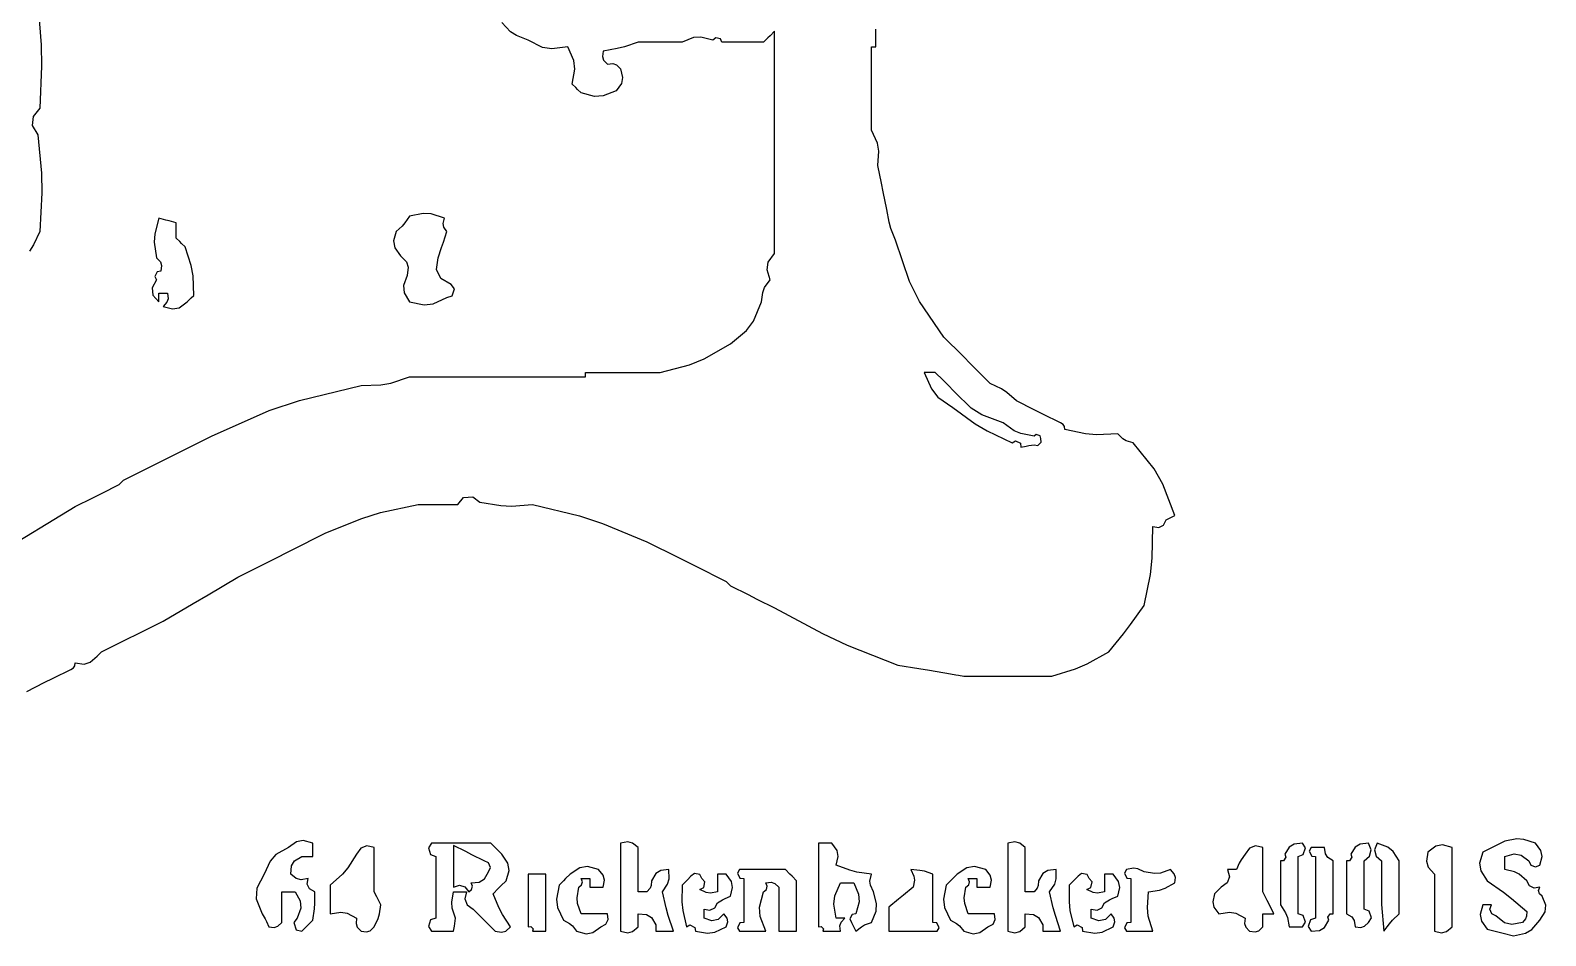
# Model space of a CAD drawing. Header units: metres. Extents: x 1 to 830, y -1 to 533.
# Drawn here: x 395.8 to 740.3, y 29 to 234.7 of the extents above; entities that cross this region are included whole.
import ezdxf

# ---------------------------------------------------------------- set-up
doc = ezdxf.new("R2010")
doc.units = ezdxf.units.M

msp = doc.modelspace()

# ---------------------------------------------------------------- linework, layer by layer
for p, q in [((397.5, 241), (398.283183, 231.42991)), ((504.978503, 234.401065), (503, 236.5)), ((506.301559, 233.519028), (504.978503, 234.401065)), ((565, 234.5), (564, 233.5)), ((565, 214.3), (565, 234.5)), ((588, 231), (588, 235)), ((398.283183, 231.42991), (398.383923, 226.594405)), ((509, 232.5), (506.301559, 233.519028)), ((512.248519, 230.836532), (509, 232.5)), ((514.387574, 230.480022), (512.248519, 230.836532)), ((518, 231), (514.387574, 230.480022)), ((519.336294, 227.848125), (518, 231)), ((530.870974, 230.956353), (529.252033, 230.551618)), ((534, 232), (530.870974, 230.956353)), ((538, 232), (534, 232)), ((540, 232), (538, 232)), ((544, 232), (540, 232)), ((546.602646, 233.051776), (544, 232)), ((548.274286, 233.171179), (546.602646, 233.051776)), ((551, 232.5), (548.274286, 233.171179)), ((551.616435, 233.04773), (551, 232.5)), ((552.713842, 232.773378), (551.616435, 233.04773)), ((553, 232), (552.713842, 232.773378)), ((556.8, 232), (553, 232)), ((558.7, 232), (556.8, 232)), ((562.5, 232), (558.7, 232)), ((563.5, 233), (562.5, 232)), ((564, 233.5), (563.5, 233)), ((587, 223.4), (587, 231)), ((587, 231), (587.4, 231)), ((587.4, 231), (587.6, 231)), ((587.6, 231), (588, 231)), ((519.568315, 225.875947), (519.336294, 227.848125)), ((526, 230), (525.857211, 228.743174)), ((525.857211, 228.743174), (526.131673, 227.919788)), ((529.252033, 230.551618), (526, 230)), ((526.131673, 227.919788), (527, 227)), ((398.383923, 226.594405), (398, 217)), ((519, 222.5), (519.568315, 225.875947)), ((527, 227), (528.256826, 227.142789)), ((528.256826, 227.142789), (529.080212, 226.868327)), ((529.080212, 226.868327), (530, 226)), ((530, 226), (530.469046, 224.015058)), ((530.469046, 224.015058), (530.196405, 222.651852)), ((519.8, 221.7), (519, 222.5)), ((520.2, 221.3), (519.8, 221.7)), ((521, 220.5), (520.2, 221.3)), ((524.103356, 219.69428), (521, 220.5)), ((529, 221), (526.021118, 219.81414)), ((530.196405, 222.651852), (529, 221)), ((587, 219.6), (587, 223.4)), ((526.021118, 219.81414), (524.103356, 219.69428)), ((587, 212), (587, 219.6)), ((396.431367, 215.1726), (396.25547, 213.06183)), ((398, 217), (396.431367, 215.1726)), ((565, 204.2), (565, 214.3)), ((396.25547, 213.06183), (397.5, 211)), ((397.5, 211), (398.338804, 202.237785)), ((588.383004, 209.052578), (587, 212)), ((588.721319, 207.248233), (588.383004, 209.052578)), ((588.5, 204), (588.721319, 207.248233)), ((565, 184), (565, 204.2)), ((589.3, 200), (588.5, 204)), ((398.338804, 202.237785), (398.439862, 197.791275)), ((589.7, 198), (589.3, 200)), ((398.439862, 197.791275), (398, 189)), ((590.5, 194), (589.7, 198)), ((485.145303, 193.122151), (482, 192.5)), ((486.956641, 193.008942), (485.145303, 193.122151)), ((490, 192), (486.956641, 193.008942)), ((591.049959, 191.140359), (590.5, 194)), ((425, 192), (424.100922, 188.508344)), ((426.6, 191.6), (425, 192)), ((427.4, 191.4), (426.6, 191.6)), ((429, 191), (427.4, 191.4)), ((429, 189.6), (429, 191)), ((429, 188.9), (429, 189.6)), ((480.357783, 190.247568), (479, 189)), ((480.97477, 190.967387), (480.357783, 190.247568)), ((482, 192.5), (480.97477, 190.967387)), ((489.643957, 190.836714), (490, 192)), ((489.785921, 189.984932), (489.643957, 190.836714)), ((490.5, 189), (489.785921, 189.984932)), ((591.456193, 189.718541), (591.049959, 191.140359)), ((592.5, 187), (591.456193, 189.718541)), ((398, 189), (396.549965, 186.003769)), ((424.100922, 188.508344), (423.993223, 186.569759)), ((423.993223, 186.569759), (424.5, 183)), ((429, 187.5), (429, 188.9)), ((429.8, 186.7), (429, 187.5)), ((430.2, 186.3), (429.8, 186.7)), ((431, 185.5), (430.2, 186.3)), ((479, 189), (478.39082, 186.848512)), ((478.39082, 186.848512), (478.672484, 185.299361)), ((489.306593, 185.397792), (489.706599, 186.59781)), ((489.706599, 186.59781), (490.5, 189)), ((595.651628, 177.67974), (592.5, 187)), ((396.549965, 186.003769), (395.623813, 184.563088)), ((424.5, 183), (425.380374, 182.091737)), ((432.392857, 181.2503), (431, 185.5)), ((478.672484, 185.299361), (480, 183.5)), ((480, 183.5), (481.30036, 182.118311)), ((488.149646, 180.339689), (488.5, 183)), ((488.5, 183), (489.306593, 185.397792)), ((563.571841, 182.030137), (565, 184)), ((424.624694, 179.816043), (424.121982, 178.810619)), ((425.5, 180), (424.624694, 179.816043)), ((425.380374, 182.091737), (425.659341, 181.254835)), ((425.659341, 181.254835), (425.5, 180)), ((432.80782, 178.968005), (432.392857, 181.2503)), ((481.30036, 182.118311), (481.711274, 180.885567)), ((481.711274, 180.885567), (481.5, 179)), ((489.161539, 178.315903), (488.149646, 180.339689)), ((563.287913, 180.326571), (563.571841, 182.030137)), ((564, 178), (563.287913, 180.326571)), ((424.5, 178), (423.525648, 176.241979)), ((423.525648, 176.241979), (423.696819, 174.530268)), ((424.121982, 178.810619), (424.5, 178)), ((433, 174.5), (432.80782, 178.968005)), ((481.5, 179), (480.666452, 176.740531)), ((480.666452, 176.740531), (480.803969, 175.090337)), ((491.5, 177), (489.161539, 178.315903)), ((492.22672, 175.964684), (491.5, 177)), ((491.702565, 174.392221), (492.22672, 175.964684)), ((562.298171, 175.133329), (562.744655, 176.24954)), ((562.744655, 176.24954), (564, 178)), ((597.934769, 173.113459), (595.651628, 177.67974)), ((423.696819, 174.530268), (425, 173)), ((425, 174.2), (425, 175)), ((425, 175), (425.8, 175)), ((425, 173.8), (425, 174.2)), ((425, 173), (425, 173.8)), ((425.8, 175), (426.2, 175)), ((426.868327, 172.919788), (426, 172)), ((426.2, 175), (427, 175)), ((427.142789, 173.743174), (426.868327, 172.919788)), ((427, 175), (427.142789, 173.743174)), ((429.685133, 171.693763), (431.5, 173)), ((431.5, 173), (432.1, 173.6)), ((432.1, 173.6), (432.4, 173.9)), ((432.4, 173.9), (433, 174.5)), ((480.803969, 175.090337), (482, 173)), ((482, 173), (485.364855, 172.369325)), ((485.364855, 172.369325), (487.373386, 172.605623)), ((487.373386, 172.605623), (490.5, 174)), ((490.5, 174), (491.702565, 174.392221)), ((560.186966, 168.641915), (562, 173)), ((562, 173), (562.298171, 175.133329)), ((603.5, 165), (597.934769, 173.113459)), ((426, 172), (428.158512, 171.416195)), ((428.158512, 171.416195), (429.685133, 171.693763)), ((555, 163.5), (558.625405, 166.522654)), ((558.625405, 166.522654), (560.186966, 168.641915)), ((549.012748, 160.054305), (555, 163.5)), ((607.7, 160.8), (603.5, 165)), ((539, 157), (545.693981, 158.706055)), ((545.693981, 158.706055), (549.012748, 160.054305)), ((609.8, 158.7), (607.7, 160.8)), ((614, 154.5), (609.8, 158.7)), ((477.766069, 154.55992), (482, 156)), ((482, 156), (498, 156)), ((498, 156), (506, 156)), ((506, 156), (522, 156)), ((522, 156.6), (522, 157)), ((522, 157), (528.8, 157)), ((522, 156.4), (522, 156.6)), ((522, 156), (522, 156.4)), ((528.8, 157), (532.2, 157)), ((532.2, 157), (539, 157)), ((600, 157), (599, 157)), ((599, 157), (600.645595, 153.219522)), ((600.5, 157), (600, 157)), ((601.5, 157), (600.5, 157)), ((603.3, 155.2), (601.5, 157)), ((604.2, 154.3), (603.3, 155.2)), ((457.041681, 150.640634), (471, 154)), ((471, 154), (475.469867, 154.142429)), ((475.469867, 154.142429), (477.766069, 154.55992)), ((600.645595, 153.219522), (602.136442, 151.384633)), ((606, 152.5), (604.2, 154.3)), ((609.717497, 148.842102), (606, 152.5)), ((616.594862, 153.24036), (614, 154.5)), ((617.839232, 152.41078), (616.594862, 153.24036)), ((620, 150.5), (617.839232, 152.41078)), ((437, 142.5), (450.131654, 148.303418)), ((450.131654, 148.303418), (457.041681, 150.640634)), ((602.136442, 151.384633), (605.5, 149)), ((605.5, 149), (610.587739, 145.323737)), ((612.111906, 147.318388), (609.717497, 148.842102)), ((624, 148.5), (620, 150.5)), ((626, 147.5), (624, 148.5)), ((610.587739, 145.323737), (613.332191, 143.697395)), ((617, 145.5), (612.111906, 147.318388)), ((619.48829, 143.742612), (617, 145.5)), ((630, 145.5), (626, 147.5)), ((630.622562, 145.13611), (630, 145.5)), ((630.903548, 144.714631), (630.622562, 145.13611)), ((631, 144), (630.903548, 144.714631)), ((429, 138.5), (437, 142.5)), ((613.332191, 143.697395), (619, 141)), ((619, 141), (619.76883, 141.457056)), ((621.011346, 143.089873), (619.48829, 143.742612)), ((619.76883, 141.457056), (620.904347, 140.889298)), ((624, 142.5), (621.011346, 143.089873)), ((624.492476, 142.896822), (624, 142.5)), ((625.344113, 142.612943), (624.492476, 142.896822)), ((625.5, 142), (625.344113, 142.612943)), ((625.62507, 141.16074), (625.5, 142)), ((635.716252, 143.021752), (631, 144)), ((638.186883, 142.815866), (635.716252, 143.021752)), ((643, 143), (638.186883, 142.815866)), ((644.169847, 141.890289), (643, 143)), ((644.950019, 141.444477), (644.169847, 141.890289)), ((646.5, 141), (644.950019, 141.444477)), ((425, 136.5), (429, 138.5)), ((620.904347, 140.889298), (621, 140)), ((621, 140), (622.18954, 140.25494)), ((622.18954, 140.25494), (622.792076, 140.355363)), ((622.792076, 140.355363), (624, 140.5)), ((624, 140.5), (624.83926, 140.37493)), ((624.83926, 140.37493), (625.62507, 141.16074)), ((651.256885, 135.05256), (646.5, 141)), ((417, 132.5), (425, 136.5)), ((653.244774, 131.59991), (651.256885, 135.05256)), ((412, 129.5), (416, 131.5)), ((416, 131.5), (416.4, 131.9)), ((416.4, 131.9), (416.6, 132.1)), ((416.6, 132.1), (417, 132.5)), ((656, 124.5), (653.244774, 131.59991)), ((406, 126.5), (410, 128.5)), ((410, 128.5), (412, 129.5)), ((493, 127), (494.301862, 128.53139)), ((494.301862, 128.53139), (496.420672, 128.743271)), ((496.420672, 128.743271), (498, 127.5)), ((498, 127.5), (502.7403, 126.71926)), ((386.05733, 114.404963), (406, 126.5)), ((471.140271, 123.825056), (475.404712, 125.145002)), ((475.404712, 125.145002), (484, 127)), ((484, 127), (487.6, 127)), ((487.6, 127), (489.4, 127)), ((489.4, 127), (493, 127)), ((502.7403, 126.71926), (505.211182, 126.616307)), ((505.211182, 126.616307), (510, 127)), ((510, 127), (520.620498, 124.368455)), ((520.620498, 124.368455), (525.87602, 122.650304)), ((654.8, 123.9), (655.2, 124.1)), ((655.2, 124.1), (656, 124.5)), ((463, 120.5), (471.140271, 123.825056)), ((525.87602, 122.650304), (536, 118.5)), ((650.853896, 114.757165), (651, 122)), ((651, 122), (652.321872, 121.770536)), ((652.321872, 121.770536), (653.390448, 122.304824)), ((653.390448, 122.304824), (654, 123.5)), ((654, 123.5), (654.8, 123.9)), ((455, 116.5), (463, 120.5)), ((536, 118.5), (543.2, 114.9)), ((443, 110.5), (451, 114.5)), ((451, 114.5), (455, 116.5)), ((543.2, 114.9), (546.8, 113.1)), ((650.44735, 111.098252), (650.853896, 114.757165)), ((436.210305, 106.482533), (443, 110.5)), ((546.8, 113.1), (554, 109.5)), ((649, 104), (650.44735, 111.098252)), ((554, 109.5), (554.4, 109.1)), ((554.4, 109.1), (554.6, 108.9)), ((554.6, 108.9), (555, 108.5)), ((555, 108.5), (559, 106.5)), ((426, 100.5), (432.81026, 104.482506)), ((432.81026, 104.482506), (436.210305, 106.482533)), ((559, 106.5), (561, 105.5)), ((561, 105.5), (565, 103.5)), ((565, 103.5), (575.876363, 97.65323)), ((645.93637, 99.699515), (649, 104)), ((420.4, 97.7), (426, 100.5)), ((417.6, 96.3), (420.4, 97.7)), ((575.876363, 97.65323), (581.514783, 95.035393)), ((641, 93.5), (644.333076, 97.595193)), ((644.333076, 97.595193), (645.93637, 99.699515)), ((411.4, 92.9), (411.6, 93.1)), ((411.6, 93.1), (412, 93.5)), ((412, 93.5), (417.6, 96.3)), ((581.514783, 95.035393), (593, 90.5)), ((636.056363, 90.77228), (641, 93.5)), ((405, 89.5), (405.622562, 89.86389)), ((405.622562, 89.86389), (405.903548, 90.285369)), ((405.903548, 90.285369), (406, 91)), ((406, 91), (408.068501, 90.714864)), ((408.068501, 90.714864), (409.430042, 91.123326)), ((409.430042, 91.123326), (411, 92.5)), ((411, 92.5), (411.4, 92.9)), ((593, 90.5), (597.8, 89.7)), ((597.8, 89.7), (600.2, 89.3)), ((628, 88), (633.400219, 89.648526)), ((633.400219, 89.648526), (636.056363, 90.77228)), ((395, 84.5), (399, 86.5)), ((399, 86.5), (401, 87.5)), ((401, 87.5), (405, 89.5)), ((600.2, 89.3), (605, 88.5)), ((605, 88.5), (606.2, 88.3)), ((606.2, 88.3), (606.8, 88.2)), ((606.8, 88.2), (608, 88)), ((608, 88), (616, 88)), ((616, 88), (620, 88)), ((620, 88), (628, 88)), ((454.5, 49), (451.659061, 47.409697)), ((456.299361, 50.327516), (454.5, 49)), ((457.848512, 50.60918), (456.299361, 50.327516)), ((460, 50), (457.848512, 50.60918)), ((460, 48.8), (460, 50)), ((460, 48.2), (460, 48.8)), ((470.974073, 48.903988), (470, 47.5)), ((472.342939, 49.417313), (470.974073, 48.903988)), ((474, 49), (472.342939, 49.417313)), ((474, 45), (474, 49)), ((487, 50), (486.308652, 48.940737)), ((486.308652, 48.940737), (486.811364, 47.432601)), ((492.4, 50), (487, 50)), ((494.8, 48.1), (492, 49.5)), ((492, 49.5), (492, 45.7)), ((495.1, 50), (492.4, 50)), ((500.5, 50), (495.1, 50)), ((501.5, 49), (500.5, 50)), ((502, 48.5), (501.5, 49)), ((503, 47.5), (502, 48.5)), ((531.618374, 50.317593), (530, 50)), ((530, 50), (530, 42)), ((532.721479, 50.041817), (531.618374, 50.317593)), ((534, 49), (532.721479, 50.041817)), ((534, 45), (534, 49)), ((576.2, 50), (575, 50)), ((575, 50), (575, 42.4)), ((576.8, 50), (576.2, 50)), ((578, 50), (576.8, 50)), ((579.196405, 48.348148), (578, 50)), ((579.469046, 46.984942), (579.196405, 48.348148)), ((619.618374, 50.317593), (618, 50)), ((618, 50), (618, 42)), ((620.721479, 50.041817), (619.618374, 50.317593)), ((622, 49), (620.721479, 50.041817)), ((622, 45), (622, 49)), ((672.974073, 48.903988), (672, 47.5)), ((674.342939, 49.417313), (672.974073, 48.903988)), ((676, 49), (674.342939, 49.417313)), ((676, 45), (676, 49)), ((681.975983, 49.114762), (681, 47.5)), ((683.12085, 49.830305), (681.975983, 49.114762)), ((685, 50), (683.12085, 49.830305)), ((685.691348, 48.940737), (685, 50)), ((685.188636, 47.432601), (685.691348, 48.940737)), ((687, 49), (686.542944, 48.23117)), ((686.542944, 48.23117), (687.110702, 47.095653)), ((688.2, 49), (687, 49)), ((688.8, 49), (688.2, 49)), ((690, 49), (688.8, 49)), ((690.218646, 47.57445), (690, 49)), ((696.975983, 49.114762), (696, 47.5)), ((698.12085, 49.830305), (696.975983, 49.114762)), ((700, 50), (698.12085, 49.830305)), ((700.627504, 48.474799), (700, 50)), ((700.271422, 47.05047), (700.627504, 48.474799)), ((702, 50), (701.372496, 48.474799)), ((701.372496, 48.474799), (701.728578, 47.05047)), ((704.403966, 49.116289), (702, 50)), ((705.610143, 48.151348), (704.403966, 49.116289)), ((715.299361, 49.327516), (713.5, 48)), ((716.848512, 49.60918), (715.299361, 49.327516)), ((719, 49), (716.848512, 49.60918)), ((719, 41.8), (719, 49)), ((728.00843, 48.98296), (726, 48)), ((729.008574, 49.483033), (728.00843, 48.98296)), ((731, 50.5), (729.008574, 49.483033)), ((733.766711, 50.974671), (731, 50.5)), ((735.328844, 50.86309), (733.766711, 50.974671)), ((738, 50), (735.328844, 50.86309)), ((739.196405, 48.348148), (738, 50)), ((739.469046, 46.984942), (739.196405, 48.348148)), ((450.33773, 45.968245), (449, 43)), ((451.659061, 47.409697), (450.33773, 45.968245)), ((455, 43), (455.169695, 44.87915)), ((455.169695, 44.87915), (455.885238, 46.024017)), ((455.885238, 46.024017), (457.5, 47)), ((457.5, 47), (458.5, 47)), ((458.5, 47), (459, 47)), ((459, 47), (460, 47)), ((460, 47), (460, 48.2)), ((470, 47.5), (468.005071, 44.398346)), ((474, 43), (474, 45)), ((486.811364, 47.432601), (488, 47)), ((488, 47), (488, 41.4)), ((492, 45.7), (492, 43.8)), ((496.2, 47.4), (494.8, 48.1)), ((499, 46), (496.2, 47.4)), ((499.985859, 45.566315), (499, 46)), ((500.414805, 44.49395), (499.985859, 45.566315)), ((504.374404, 45.492262), (503, 47.5)), ((504.648954, 43.844965), (504.374404, 45.492262)), ((534, 43), (534, 45)), ((579, 45), (579.469046, 46.984942)), ((582.100062, 43.873229), (579, 45)), ((622, 43), (622, 45)), ((670.629095, 45.484668), (670, 44)), ((671.040288, 46.204256), (670.629095, 45.484668)), ((672, 47.5), (671.040288, 46.204256)), ((676, 43), (676, 45)), ((680.720947, 46.015326), (680, 46)), ((680, 46), (680, 42)), ((681.26314, 46.828615), (680.720947, 46.015326)), ((681, 47.5), (681.26314, 46.828615)), ((684, 47), (685.188636, 47.432601)), ((684, 41.8), (684, 47)), ((687.110702, 47.095653), (688, 47)), ((688, 47), (688, 41.4)), ((690.768202, 46.750116), (690.218646, 47.57445)), ((692, 46), (690.768202, 46.750116)), ((692, 41.2), (692, 46)), ((695.720947, 46.015326), (695, 46)), ((695, 46), (695, 41.2)), ((696.26314, 46.828615), (695.720947, 46.015326)), ((696, 47.5), (696.26314, 46.828615)), ((699, 46), (700.271422, 47.05047)), ((699, 41.6), (699, 46)), ((701.728578, 47.05047), (703, 46)), ((703, 46), (703, 39.4)), ((707, 46), (705.610143, 48.151348)), ((707, 41.2), (707, 46)), ((713.5, 48), (713.17696, 45.937079)), ((713.17696, 45.937079), (713.594753, 44.544435)), ((726, 48), (725.286891, 45.467911)), ((725.286891, 45.467911), (725.558777, 43.700654)), ((731, 47), (733.151488, 47.60918)), ((731, 45.8), (731, 47)), ((731, 45.2), (731, 45.8)), ((731, 44), (731, 45.2)), ((733.151488, 47.60918), (734.700639, 47.327516)), ((734.700639, 47.327516), (736.5, 46)), ((736.5, 46), (736.955156, 45.023868)), ((736.955156, 45.023868), (737.99721, 44.607047)), ((737.99721, 44.607047), (739, 45)), ((739, 45), (739.469046, 46.984942)), ((449, 43), (447.298148, 39.821368)), ((456.278521, 41.958183), (455, 43)), ((457.381626, 41.682407), (456.278521, 41.958183)), ((459, 42), (457.381626, 41.682407)), ((458.770536, 40.678128), (459, 42)), ((466.760057, 42.94583), (464, 40.5)), ((468.005071, 44.398346), (466.760057, 42.94583)), ((474, 39), (474, 43)), ((488, 41.4), (488, 38.6)), ((492, 43.8), (492, 40)), ((497.87915, 41.169695), (499.024017, 41.885238)), ((499.024017, 41.885238), (500, 43.5)), ((500, 43.5), (500.414805, 44.49395)), ((502.8, 40.3), (504, 41.5)), ((504, 41.5), (504.648954, 43.844965)), ((510.6, 43), (509, 43)), ((509, 43), (509, 38.2)), ((511.4, 43), (510.6, 43)), ((513, 43), (511.4, 43)), ((513, 37.8), (513, 43)), ((517, 41.5), (516, 40.5)), ((517.5, 42), (517, 41.5)), ((518.5, 43), (517.5, 42)), ((520.700654, 44.441223), (518.5, 43)), ((522.467911, 44.713109), (520.700654, 44.441223)), ((521.313752, 41.237399), (521, 42)), ((521, 42), (521.8, 42)), ((521.8, 42), (522.2, 42)), ((522.2, 42), (523, 42)), ((525, 44), (522.467911, 44.713109)), ((523, 42), (523, 41.2)), ((526.041817, 42.721479), (525, 44)), ((526, 40), (526.317593, 41.618374)), ((526.317593, 41.618374), (526.041817, 42.721479)), ((530, 42), (530, 38)), ((534, 39), (534, 43)), ((537, 41.5), (536.930621, 40.425204)), ((537.975983, 43.114762), (537, 41.5)), ((539.12085, 43.830305), (537.975983, 43.114762)), ((541, 44), (539.12085, 43.830305)), ((540.681675, 40.721524), (541.038909, 41.912301)), ((541.038909, 41.912301), (541, 44)), ((545.2, 41.7), (544.8, 41.3)), ((546, 42.5), (545.2, 41.7)), ((546.774078, 43.16393), (546, 42.5)), ((548.040824, 42.910581), (546.774078, 43.16393)), ((548.5, 42), (548.040824, 42.910581)), ((549.169238, 41.230507), (548.5, 42)), ((552.8, 43), (552, 43)), ((552, 43), (552, 41.4)), ((552, 41.4), (552, 40.6)), ((553.2, 43), (552.8, 43)), ((554, 43), (553.2, 43)), ((555.196405, 41.348148), (554, 43)), ((555.469046, 39.984942), (555.196405, 41.348148)), ((557, 44), (556.542944, 43.23117)), ((556.542944, 43.23117), (557.110702, 42.095653)), ((561.2, 44), (557, 44)), ((557.110702, 42.095653), (558, 42)), ((558, 42), (558, 38)), ((563.3, 44), (561.2, 44)), ((567.5, 44), (563.3, 44)), ((568.5, 43), (567.5, 44)), ((569, 42.5), (568.5, 43)), ((570, 41.5), (569, 42.5)), ((570, 36.9), (570, 41.5)), ((575, 42.4), (575, 38.6)), ((583.734406, 43.464643), (582.100062, 43.873229)), ((587, 43), (583.734406, 43.464643)), ((586.681675, 41.419282), (587, 43)), ((586.80237, 40.453724), (586.681675, 41.419282)), ((598.033257, 43.839173), (596, 44)), ((596, 44), (596.681296, 42.53855)), ((596.800591, 41.584186), (596.5, 40)), ((596.681296, 42.53855), (596.800591, 41.584186)), ((599.061291, 43.633566), (598.033257, 43.839173)), ((601, 43), (599.061291, 43.633566)), ((601, 38.6), (601, 43)), ((605, 41.5), (604, 40.5)), ((605.5, 42), (605, 41.5)), ((606.5, 43), (605.5, 42)), ((608.700654, 44.441223), (606.5, 43)), ((610.467911, 44.713109), (608.700654, 44.441223)), ((609.313752, 41.237399), (609, 42)), ((609, 42), (609.8, 42)), ((609.8, 42), (610.2, 42)), ((610.2, 42), (611, 42)), ((613, 44), (610.467911, 44.713109)), ((611, 42), (611, 41.2)), ((614.041817, 42.721479), (613, 44)), ((614, 40), (614.317593, 41.618374)), ((614.317593, 41.618374), (614.041817, 42.721479)), ((618, 42), (618, 38)), ((622, 39), (622, 43)), ((625, 41.5), (624.930621, 40.425204)), ((625.975983, 43.114762), (625, 41.5)), ((627.12085, 43.830305), (625.975983, 43.114762)), ((629, 44), (627.12085, 43.830305)), ((628.681675, 40.721524), (629.038909, 41.912301)), ((629.038909, 41.912301), (629, 44)), ((633.2, 41.7), (632.8, 41.3)), ((634, 42.5), (633.2, 41.7)), ((634.774078, 43.16393), (634, 42.5)), ((636.040824, 42.910581), (634.774078, 43.16393)), ((636.5, 42), (636.040824, 42.910581)), ((637.169238, 41.230507), (636.5, 42)), ((640.8, 43), (640, 43)), ((640, 43), (640, 41.4)), ((640, 41.4), (640, 40.6)), ((641.2, 43), (640.8, 43)), ((642, 43), (641.2, 43)), ((643.196405, 41.348148), (642, 43)), ((643.469046, 39.984942), (643.196405, 41.348148)), ((645, 44), (644.542944, 43.23117)), ((644.542944, 43.23117), (645.110702, 42.095653)), ((646.580718, 44.318325), (645, 44)), ((645.110702, 42.095653), (646, 42)), ((646, 42), (646, 38)), ((647.546276, 44.19763), (646.580718, 44.318325)), ((649, 43.5), (647.546276, 44.19763)), ((651.377705, 43.117221), (649, 43.5)), ((652.718448, 43.228949), (651.377705, 43.117221)), ((655, 44), (652.718448, 43.228949)), ((655.868327, 43.080212), (655, 44)), ((656.142789, 42.256826), (655.868327, 43.080212)), ((656, 41), (656.142789, 42.256826)), ((668.417313, 42.342939), (667.903988, 40.974073)), ((668.8, 44), (668, 44)), ((668, 44), (668.417313, 42.342939)), ((669.2, 44), (668.8, 44)), ((670, 44), (669.2, 44)), ((676, 39), (676, 43)), ((680, 42), (680, 40)), ((684, 39.2), (684, 41.8)), ((688, 41.4), (688, 38.6)), ((699, 39.4), (699, 41.6)), ((713.594753, 44.544435), (715, 43)), ((715, 43), (715, 37.8)), ((719, 38.2), (719, 41.8)), ((725.558777, 43.700654), (727, 41.5)), ((727, 41.5), (730.723326, 38.866212)), ((733.180379, 43.504067), (731, 44)), ((734.295027, 42.946743), (733.180379, 43.504067)), ((736, 41.5), (734.295027, 42.946743)), ((736.609552, 40.304824), (736, 41.5)), ((447.298148, 39.821368), (447.160715, 37.347584)), ((453, 36.2), (453, 39)), ((453, 39), (454.2, 39)), ((454.2, 39), (454.8, 39)), ((454.8, 39), (456, 39)), ((456, 39), (457.183489, 36.902536)), ((459.304824, 39.609552), (458.770536, 40.678128)), ((460.5, 39), (459.304824, 39.609552)), ((460.495379, 36.392323), (460.5, 39)), ((464, 40.5), (464, 37.9)), ((464, 37.9), (464, 36.6)), ((474.6, 37.8), (474, 39)), ((488, 38.6), (488, 33)), ((491.617221, 36.622295), (492, 39)), ((492, 40), (493.37406, 40.481621)), ((492, 39), (493.2, 39)), ((493.2, 39), (493.8, 39)), ((493.37406, 40.481621), (494.587787, 40.134842)), ((493.8, 39), (495, 39)), ((495, 39), (494.582687, 37.342939)), ((494.587787, 40.134842), (495.5, 39)), ((495.5, 39), (496.135711, 39.525235)), ((496, 41), (497.87915, 41.169695)), ((496.313752, 40.237399), (496, 41)), ((496.135711, 39.525235), (496.313752, 40.237399)), ((501, 38.5), (502.2, 39.7)), ((502.331145, 35.371414), (501, 38.5)), ((502.2, 39.7), (502.8, 40.3)), ((509, 38.2), (509, 35.8)), ((516, 40.5), (515.412062, 37.329144)), ((520.117221, 37.622295), (520.5, 40)), ((520.5, 40), (521.135711, 40.525235)), ((521.135711, 40.525235), (521.313752, 41.237399)), ((523, 41.2), (523, 40.8)), ((523, 40.8), (523, 40)), ((523, 40), (524.2, 40)), ((524.2, 40), (524.8, 40)), ((524.8, 40), (526, 40)), ((530, 38), (530, 30)), ((534.8, 39), (534, 39)), ((535.2, 39), (534.8, 39)), ((536, 39), (535.2, 39)), ((536.690999, 39.826148), (536, 39)), ((536.930621, 40.425204), (536.690999, 39.826148)), ((539.5, 39), (540.681675, 40.721524)), ((540.343911, 35.360245), (539.5, 39)), ((544, 40.5), (543.948498, 36.679352)), ((544.8, 41.3), (544, 40.5)), ((548, 39.5), (548.913717, 39.952902)), ((549.453724, 38.80237), (548, 39.5)), ((548.913717, 39.952902), (549.169238, 41.230507)), ((550.419282, 38.681675), (549.453724, 38.80237)), ((552, 39), (550.419282, 38.681675)), ((552, 40.6), (552, 39)), ((553.766641, 37.471961), (555, 38)), ((555, 38), (555.469046, 39.984942)), ((558, 38), (558, 36)), ((561.588549, 35.511554), (562.5, 39)), ((562.5, 39), (563.135711, 39.525235)), ((563, 41), (564.256826, 41.142789)), ((563.313752, 40.237399), (563, 41)), ((563.135711, 39.525235), (563.313752, 40.237399)), ((564.256826, 41.142789), (565.080212, 40.868327)), ((565.080212, 40.868327), (566, 40)), ((566, 40), (566, 36)), ((575, 38.6), (575, 31)), ((578.474312, 36.181769), (578.707283, 38.045532)), ((578.707283, 38.045532), (580, 41)), ((580, 41), (581.2, 41)), ((581.2, 41), (581.8, 41)), ((581.8, 41), (583, 41)), ((583, 41), (584.077195, 38.407771)), ((584.077195, 38.407771), (584.197821, 36.719016)), ((587.5, 39), (586.80237, 40.453724)), ((588.204027, 36.282585), (587.5, 39)), ((594.282286, 38.22187), (593.182071, 37.321694)), ((596.5, 40), (594.282286, 38.22187)), ((601, 36.4), (601, 38.6)), ((604, 40.5), (603.412062, 37.329144)), ((608.117221, 37.622295), (608.5, 40)), ((608.5, 40), (609.135711, 40.525235)), ((609.135711, 40.525235), (609.313752, 41.237399)), ((611, 41.2), (611, 40.8)), ((611, 40.8), (611, 40)), ((611, 40), (612.2, 40)), ((612.2, 40), (612.8, 40)), ((612.8, 40), (614, 40)), ((618, 38), (618, 30)), ((622.8, 39), (622, 39)), ((623.2, 39), (622.8, 39)), ((624, 39), (623.2, 39)), ((624.690999, 39.826148), (624, 39)), ((624.930621, 40.425204), (624.690999, 39.826148)), ((627.5, 39), (628.681675, 40.721524)), ((628.343911, 35.360245), (627.5, 39)), ((632, 40.5), (631.948498, 36.679352)), ((632.8, 41.3), (632, 40.5)), ((636, 39.5), (636.913717, 39.952902)), ((637.453724, 38.80237), (636, 39.5)), ((636.913717, 39.952902), (637.169238, 41.230507)), ((638.419282, 38.681675), (637.453724, 38.80237)), ((640, 39), (638.419282, 38.681675)), ((640, 40.6), (640, 39)), ((641.766641, 37.471961), (643, 38)), ((643, 38), (643.469046, 39.984942)), ((646, 38), (646, 36)), ((649.745506, 35.386797), (650, 39)), ((650, 39), (652.503869, 39.361442)), ((652.503869, 39.361442), (653.78004, 39.786832)), ((653.78004, 39.786832), (656, 41)), ((665, 38.5), (664.604739, 36.698953)), ((665.6, 39.1), (665, 38.5)), ((665.9, 39.4), (665.6, 39.1)), ((666.5, 40), (665.9, 39.4)), ((667.903988, 40.974073), (666.5, 40)), ((677, 37), (676, 39)), ((680, 40), (680, 36)), ((684, 34), (684, 39.2)), ((688, 38.6), (688, 33)), ((692, 38.8), (692, 41.2)), ((692, 34), (692, 38.8)), ((695, 41.2), (695, 38.8)), ((695, 38.8), (695, 34)), ((699, 35), (699, 39.4)), ((703, 39.4), (703, 36.1)), ((707, 38.8), (707, 41.2)), ((707, 34), (707, 38.8)), ((719, 31), (719, 38.2)), ((730.723326, 38.866212), (732.53074, 37.460445)), ((737.678128, 39.770536), (736.609552, 40.304824)), ((739, 40), (737.678128, 39.770536)), ((738.686248, 39.237399), (739, 40)), ((738.864289, 38.525235), (738.686248, 39.237399)), ((739.5, 38), (738.864289, 38.525235)), ((740.298344, 35.940231), (739.5, 38)), ((447.160715, 37.347584), (448.5, 34)), ((453, 34.8), (453, 36.2)), ((453, 32), (453, 34.8)), ((457.319998, 35.264421), (456.5, 33)), ((457.183489, 36.902536), (457.319998, 35.264421)), ((460, 32.5), (460.394255, 35.077705)), ((460.394255, 35.077705), (460.495379, 36.392323)), ((464, 36.6), (464, 34)), ((474.9, 37.2), (474.6, 37.8)), ((475.5, 36), (474.9, 37.2)), ((475.201965, 33.933318), (475.5, 36)), ((491.728949, 35.281552), (491.617221, 36.622295)), ((492.5, 33), (491.728949, 35.281552)), ((494.582687, 37.342939), (495.096012, 35.974073)), ((495.096012, 35.974073), (496.5, 35)), ((496.5, 35), (498.5, 33)), ((503.143438, 33.848364), (502.331145, 35.371414)), ((509, 35.8), (509, 31)), ((513, 35.2), (513, 37.8)), ((513, 30), (513, 35.2)), ((515.412062, 37.329144), (515.649634, 35.428568)), ((515.649634, 35.428568), (517, 32.5)), ((520.228949, 36.281552), (520.117221, 37.622295)), ((521, 34), (520.228949, 36.281552)), ((540.845769, 33.553555), (540.343911, 35.360245)), ((543.948498, 36.679352), (544.154094, 34.726183)), ((544.154094, 34.726183), (545, 31)), ((549, 34.2), (549, 35)), ((549, 35), (550.321872, 34.770536)), ((550.321872, 34.770536), (551.390448, 35.304824)), ((551.390448, 35.304824), (552, 36.5)), ((552, 36.5), (553.162447, 37.169864)), ((553.162447, 37.169864), (553.766641, 37.471961)), ((558, 36), (558, 32)), ((561.707746, 33.366018), (561.588549, 35.511554)), ((566, 36), (566, 34)), ((570, 34.6), (570, 36.9)), ((570, 30), (570, 34.6)), ((579, 33), (578.474312, 36.181769)), ((584.197821, 36.719016), (583.5, 34)), ((587, 32), (588.083111, 34.589762)), ((588.083111, 34.589762), (588.204027, 36.282585)), ((593.182071, 37.321694), (591, 35.5)), ((591, 35.5), (591, 33.3)), ((601, 32), (601, 36.4)), ((603.412062, 37.329144), (603.649634, 35.428568)), ((603.649634, 35.428568), (605, 32.5)), ((608.228949, 36.281552), (608.117221, 37.622295)), ((609, 34), (608.228949, 36.281552)), ((628.845769, 33.553555), (628.343911, 35.360245)), ((631.948498, 36.679352), (632.154094, 34.726183)), ((632.154094, 34.726183), (633, 31)), ((637, 34.2), (637, 35)), ((637, 35), (638.321872, 34.770536)), ((638.321872, 34.770536), (639.390448, 35.304824)), ((639.390448, 35.304824), (640, 36.5)), ((640, 36.5), (641.162447, 37.169864)), ((641.162447, 37.169864), (641.766641, 37.471961)), ((646, 36), (646, 32)), ((649.958571, 33.469211), (649.745506, 35.386797)), ((664.604739, 36.698953), (664.879144, 35.464132)), ((664.879144, 35.464132), (666, 34)), ((677.5, 36), (677, 37)), ((678.5, 34), (677.5, 36)), ((680, 36), (681.149195, 34.178091)), ((700.188636, 34.567399), (699, 35)), ((700.691348, 33.059263), (700.188636, 34.567399)), ((703, 36.1), (703.5, 30)), ((715, 37.8), (715, 35.2)), ((715, 35.2), (715, 30)), ((726, 36), (725.39082, 33.848512)), ((726.8, 36), (726, 36)), ((727.2, 36), (726.8, 36)), ((728, 36), (727.2, 36)), ((727.607047, 34.99721), (728, 36)), ((728.023868, 33.955156), (727.607047, 34.99721)), ((732.53074, 37.460445), (736, 34.5)), ((736, 34.5), (735.930621, 33.425204)), ((740.15669, 34.382038), (740.298344, 35.940231)), ((448.5, 34), (449.169864, 32.837553)), ((449.169864, 32.837553), (449.471961, 32.233359)), ((449.471961, 32.233359), (450, 31)), ((451.256826, 30.857211), (452.080212, 31.131673)), ((452.080212, 31.131673), (453, 32)), ((456.5, 33), (455.736352, 31.991614)), ((455.736352, 31.991614), (456.28405, 30.34852)), ((458.5, 31), (459, 31.5)), ((459, 31.5), (460, 32.5)), ((464, 34), (466.404696, 34.370723)), ((466.404696, 34.370723), (467.845522, 34.130585)), ((467.845522, 34.130585), (470, 33)), ((470, 33), (469.857211, 31.743174)), ((469.857211, 31.743174), (470.131673, 30.919788)), ((474, 31), (474.888805, 32.889451)), ((474.888805, 32.889451), (475.201965, 33.933318)), ((486.811364, 32.567399), (486.308652, 31.059263)), ((486.308652, 31.059263), (487, 30)), ((488, 33), (486.811364, 32.567399)), ((492, 30), (492.25494, 31.18954)), ((492.25494, 31.18954), (492.355363, 31.792076)), ((492.355363, 31.792076), (492.5, 33)), ((498.5, 33), (499.5, 32)), ((499.5, 32), (501.5, 30)), ((505, 31), (503.143438, 33.848364)), ((509, 31), (509.557707, 31.094675)), ((509.557707, 31.094675), (510.094675, 30.557707)), ((517, 32.5), (518.380552, 31.769196)), ((518.380552, 31.769196), (519.032224, 31.226136)), ((519.032224, 31.226136), (520, 30)), ((523.4, 34), (521, 34)), ((524.6, 34), (523.4, 34)), ((527, 34), (524.6, 34)), ((525.5, 31), (526.672772, 31.651617)), ((526.672772, 31.651617), (527.18237, 32.670812)), ((527.18237, 32.670812), (527, 34)), ((534, 32.8), (534, 34)), ((534, 34), (535.87915, 33.830305)), ((534, 32.2), (534, 32.8)), ((534, 31), (534, 32.2)), ((535.87915, 33.830305), (537.024017, 33.114762)), ((537.024017, 33.114762), (538, 31.5)), ((538, 31.5), (538, 30.9)), ((542, 30), (540.845769, 33.553555)), ((545, 31), (545.76883, 31.457056)), ((545.76883, 31.457056), (546.904347, 30.889298)), ((549, 33.8), (549, 34.2)), ((549, 33), (549, 33.8)), ((550.723689, 32.345099), (549, 33)), ((552.21591, 32.676704), (550.723689, 32.345099)), ((553.5, 34), (552.21591, 32.676704)), ((554.214079, 33.015068), (553.5, 34)), ((554, 31), (554.356043, 32.163286)), ((554.356043, 32.163286), (554.214079, 33.015068)), ((557.110702, 31.904347), (556.542944, 30.76883)), ((558, 32), (557.110702, 31.904347)), ((563, 30), (561.707746, 33.366018)), ((566, 34), (566, 30)), ((575, 31), (575.557707, 31.094675)), ((575.557707, 31.094675), (576.094675, 30.557707)), ((579.8, 33), (579, 33)), ((580.2, 33), (579.8, 33)), ((579.857211, 31.256826), (580.131673, 32.080212)), ((580, 30), (579.857211, 31.256826)), ((580.131673, 32.080212), (581, 33)), ((581, 33), (580.2, 33)), ((582.624694, 33.816043), (582.121982, 32.810619)), ((582.121982, 32.810619), (582.5, 32)), ((582.5, 32), (582.9, 31.2)), ((583.5, 34), (582.624694, 33.816043)), ((582.9, 31.2), (583.1, 30.8)), ((583.5, 30), (584.73256, 31.039614)), ((584.73256, 31.039614), (585.478572, 31.465906)), ((585.478572, 31.465906), (587, 32)), ((591, 33.3), (591, 32.2)), ((591, 32.2), (591, 30)), ((601.889298, 31.904347), (601, 32)), ((602.457056, 30.76883), (601.889298, 31.904347)), ((605, 32.5), (606.380552, 31.769196)), ((606.380552, 31.769196), (607.032224, 31.226136)), ((607.032224, 31.226136), (608, 30)), ((611.4, 34), (609, 34)), ((612.6, 34), (611.4, 34)), ((615, 34), (612.6, 34)), ((613.5, 31), (614.672772, 31.651617)), ((614.672772, 31.651617), (615.18237, 32.670812)), ((615.18237, 32.670812), (615, 34)), ((622, 32.8), (622, 34)), ((622, 34), (623.87915, 33.830305)), ((622, 32.2), (622, 32.8)), ((622, 31), (622, 32.2)), ((623.87915, 33.830305), (625.024017, 33.114762)), ((625.024017, 33.114762), (626, 31.5)), ((626, 31.5), (626, 30.9)), ((630, 30), (628.845769, 33.553555)), ((633, 31), (633.76883, 31.457056)), ((633.76883, 31.457056), (634.904347, 30.889298)), ((637, 33.8), (637, 34.2)), ((637, 33), (637, 33.8)), ((638.723689, 32.345099), (637, 33)), ((640.21591, 32.676704), (638.723689, 32.345099)), ((641.5, 34), (640.21591, 32.676704)), ((642.214079, 33.015068), (641.5, 34)), ((642, 31), (642.356043, 32.163286)), ((642.356043, 32.163286), (642.214079, 33.015068)), ((645.110702, 31.904347), (644.542944, 30.76883)), ((646, 32), (645.110702, 31.904347)), ((651, 30), (649.958571, 33.469211)), ((666, 34), (668.404696, 34.370723)), ((668.404696, 34.370723), (669.845522, 34.130585)), ((669.845522, 34.130585), (672, 33)), ((672, 33), (671.857211, 31.743174)), ((671.857211, 31.743174), (672.131673, 30.919788)), ((676, 32.8), (676, 34)), ((676, 34), (677, 34)), ((676, 32.2), (676, 32.8)), ((676, 31), (676, 32.2)), ((677, 34), (677.5, 34)), ((677.5, 34), (678.5, 34)), ((681.149195, 34.178091), (681.575686, 33.111861)), ((681.575686, 33.111861), (682, 31)), ((685.188636, 33.567399), (684, 34)), ((685, 31), (685.691348, 32.059263)), ((685.691348, 32.059263), (685.188636, 33.567399)), ((686.811364, 32.567399), (686.308652, 31.059263)), ((686.308652, 31.059263), (687, 30)), ((688, 33), (686.811364, 32.567399)), ((690.024017, 30.885238), (691, 32.5)), ((690.73686, 33.171385), (691.279053, 33.984674)), ((691, 32.5), (690.73686, 33.171385)), ((691.279053, 33.984674), (692, 34)), ((695, 34), (696.231798, 33.249884)), ((696.231798, 33.249884), (696.781354, 32.42555)), ((696.781354, 32.42555), (697, 31)), ((698.256826, 30.857211), (699.080212, 31.131673)), ((699.080212, 31.131673), (700, 32)), ((700, 32), (700.691348, 33.059263)), ((703.5, 30), (704.798623, 31.683324)), ((704.798623, 31.683324), (705.503957, 32.489419)), ((705.503957, 32.489419), (707, 34)), ((725.39082, 33.848512), (725.672484, 32.299361)), ((725.672484, 32.299361), (727, 30.5)), ((729, 33.5), (728.023868, 33.955156)), ((730.930283, 31.952742), (729, 33.5)), ((732.568688, 31.543141), (730.930283, 31.952742)), ((735, 32), (732.568688, 31.543141)), ((735.690999, 32.826148), (735, 32)), ((735.930621, 33.425204), (735.690999, 32.826148)), ((737.1607, 30.417459), (739, 32.5)), ((739, 32.5), (740.15669, 34.382038)), ((450, 31), (451.256826, 30.857211)), ((456.28405, 30.34852), (457.5, 30)), ((457.5, 30), (458.5, 31)), ((470.131673, 30.919788), (471, 30)), ((471, 30), (472.256826, 29.857211)), ((472.256826, 29.857211), (473.080212, 30.131673)), ((473.080212, 30.131673), (474, 31)), ((487, 30), (489, 30)), ((489, 30), (490, 30)), ((490, 30), (492, 30)), ((501.5, 30), (502.937038, 29.765647)), ((502.937038, 29.765647), (503.903682, 30.041831)), ((503.903682, 30.041831), (505, 31)), ((510.094675, 30.557707), (510, 30)), ((510, 30), (511.2, 30)), ((511.2, 30), (511.8, 30)), ((511.8, 30), (513, 30)), ((520, 30), (522.158512, 29.416195)), ((522.158512, 29.416195), (523.685133, 29.693763)), ((523.685133, 29.693763), (525.5, 31)), ((530, 30), (531.618374, 29.682407)), ((531.618374, 29.682407), (532.721479, 29.958183)), ((532.721479, 29.958183), (534, 31)), ((538, 30.9), (538, 30.6)), ((538, 30.6), (538, 30)), ((538, 30), (539.6, 30)), ((539.6, 30), (540.4, 30)), ((540.4, 30), (542, 30)), ((546.904347, 30.889298), (547, 30)), ((547, 30), (549.789746, 29.533825)), ((549.789746, 29.533825), (551.452373, 29.771343)), ((551.452373, 29.771343), (554, 31)), ((556.542944, 30.76883), (557, 30)), ((557, 30), (559.4, 30)), ((559.4, 30), (560.6, 30)), ((560.6, 30), (563, 30)), ((566, 30), (567.6, 30)), ((567.6, 30), (568.4, 30)), ((568.4, 30), (570, 30)), ((576.094675, 30.557707), (576, 30)), ((576, 30), (577.6, 30)), ((577.6, 30), (578.4, 30)), ((578.4, 30), (580, 30)), ((583.1, 30.8), (583.5, 30)), ((591, 30), (595.4, 30)), ((595.4, 30), (597.6, 30)), ((597.6, 30), (602, 30)), ((602, 30), (602.457056, 30.76883)), ((608, 30), (610.158512, 29.416195)), ((610.158512, 29.416195), (611.685133, 29.693763)), ((611.685133, 29.693763), (613.5, 31)), ((618, 30), (619.618374, 29.682407)), ((619.618374, 29.682407), (620.721479, 29.958183)), ((620.721479, 29.958183), (622, 31)), ((626, 30.9), (626, 30.6)), ((626, 30.6), (626, 30)), ((626, 30), (627.6, 30)), ((627.6, 30), (628.4, 30)), ((628.4, 30), (630, 30)), ((634.904347, 30.889298), (635, 30)), ((635, 30), (637.789746, 29.533825)), ((637.789746, 29.533825), (639.452373, 29.771343)), ((639.452373, 29.771343), (642, 31)), ((644.542944, 30.76883), (645, 30)), ((645, 30), (647.4, 30)), ((647.4, 30), (648.6, 30)), ((648.6, 30), (651, 30)), ((672.131673, 30.919788), (673, 30)), ((673, 30), (674.256826, 29.857211)), ((674.256826, 29.857211), (675.080212, 30.131673)), ((675.080212, 30.131673), (676, 31)), ((682, 31), (683.2, 31)), ((683.2, 31), (683.8, 31)), ((683.8, 31), (685, 31)), ((687, 30), (688.87915, 30.169695)), ((688.87915, 30.169695), (690.024017, 30.885238)), ((697, 31), (698.256826, 30.857211)), ((715, 30), (716.618374, 29.682407)), ((716.618374, 29.682407), (717.721479, 29.958183)), ((717.721479, 29.958183), (719, 31)), ((727, 30.5), (729.4, 29.9)), ((729.4, 29.9), (730.6, 29.6)), ((730.6, 29.6), (733, 29)), ((733, 29), (735.718137, 29.575963)), ((735.718137, 29.575963), (737.1607, 30.417459))]:
    msp.add_line(p, q)

doc.saveas('drawing.dxf')
